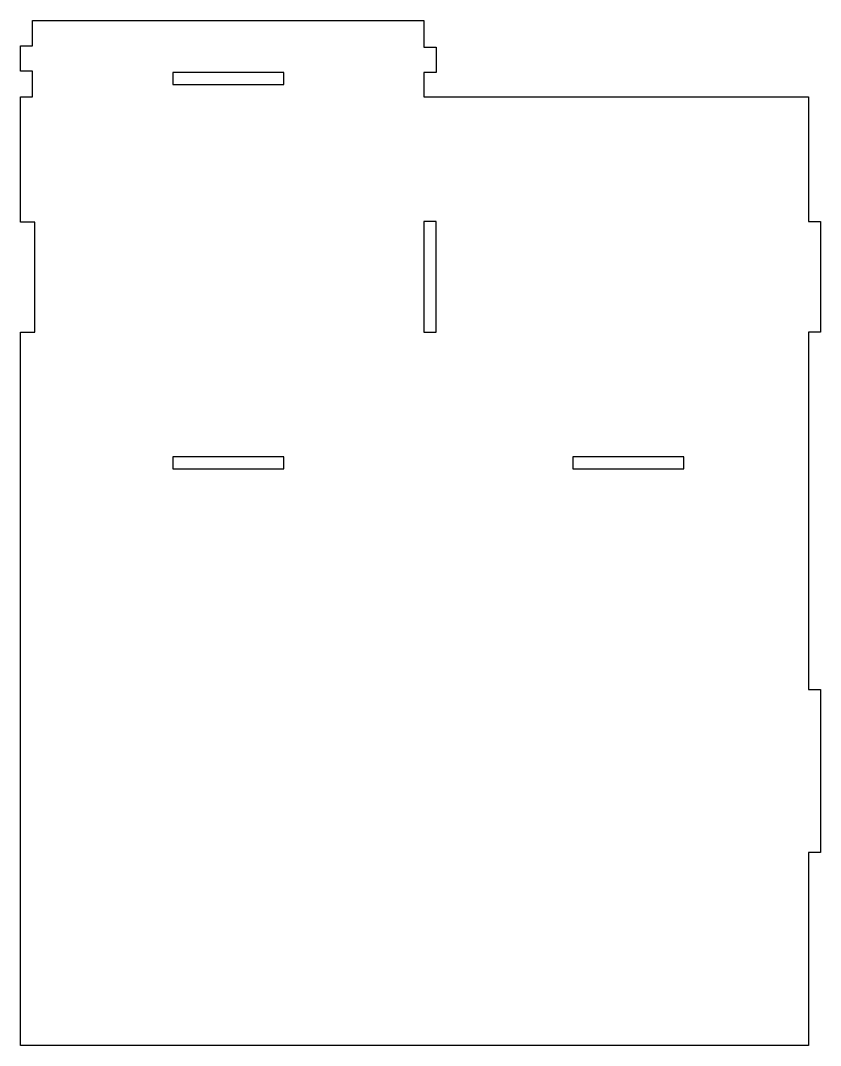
# Model space of a CAD drawing. Header units: inches. Extents: x -52 to -23.1, y 0 to 37.
import ezdxf

# ---------------------------------------------------------------- set-up
doc = ezdxf.new("R2010")
doc.units = ezdxf.units.IN
doc.layers.get('0').update_dxf_attribs({"linetype": 'CONTINUOUS'})

msp = doc.modelspace()

# ---------------------------------------------------------------- linework, layer by layer
for points in [[(-51.483, 29.723), (-52, 29.723), (-52, 34.25), (-51.562, 34.25), (-51.562, 35.167), (-52, 35.167), (-52, 36.083), (-51.562, 36.083), (-51.562, 37), (-37.438, 37), (-37.438, 36.036), (-37, 36.036), (-37, 35.125), (-37.438, 35.125), (-37.438, 34.25), (-23.563, 34.25), (-23.563, 29.75), (-23.125, 29.75), (-23.125, 25.75), (-23.563, 25.75), (-23.563, 12.852), (-23.125, 12.852), (-23.125, 6.966), (-23.563, 6.966), (-23.563, 0), (-52, 0), (-52, 25.75), (-51.483, 25.75)], [(-42.5, 35.125), (-46.5, 35.125), (-46.5, 34.688), (-42.5, 34.688)], [(-37.438, 29.75), (-37.438, 25.75), (-37, 25.75), (-37, 29.75)], [(-46.5, 20.812), (-42.5, 20.812), (-42.5, 21.25), (-46.5, 21.25)], [(-32.062, 20.812), (-28.063, 20.812), (-28.063, 21.25), (-32.062, 21.25)]]:
    msp.add_lwpolyline(points, close=True)

doc.saveas('drawing.dxf')
